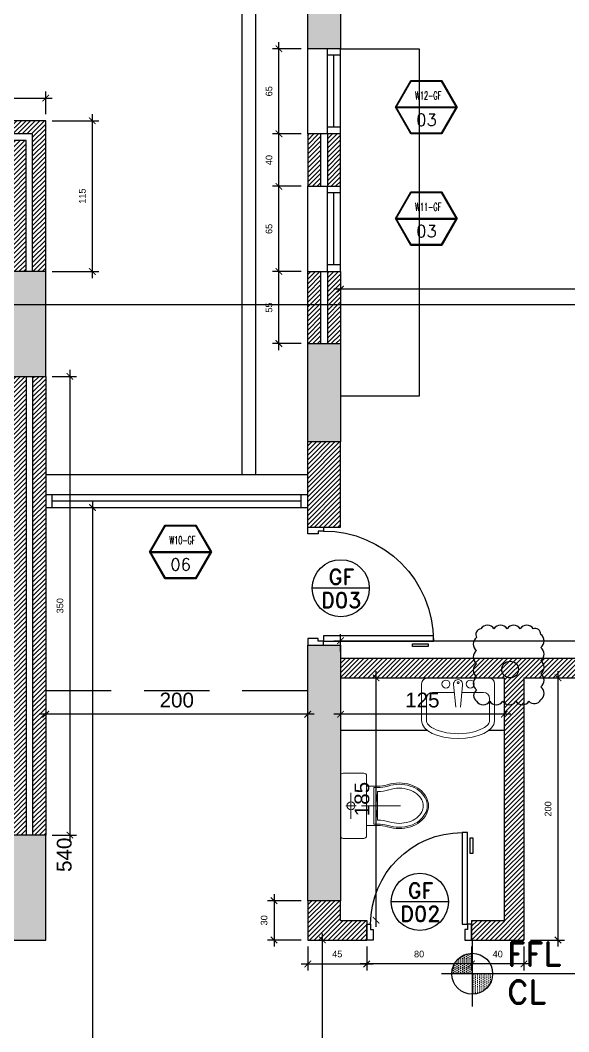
# Model space of a CAD drawing. Header units: centimetres. Extents: x 96271 to 179142, y 9855 to 112216.
# Drawn here: x 139742 to 140161, y 71600 to 72372 of the extents above; entities that cross this region are included whole.
import ezdxf
from ezdxf.enums import TextEntityAlignment as Align

# ---------------------------------------------------------------- set-up
doc = ezdxf.new("R2010")
doc.units = ezdxf.units.CM
doc.header["$LTSCALE"] = 100
doc.header["$MEASUREMENT"] = 0
doc.header["$PDSIZE"] = 0.2
doc.linetypes.add('DASHED', pattern=[0.75, 0.5, -0.25])
doc.layers.get('0').update_dxf_attribs({"linetype": 'CONTINUOUS'})
doc.layers.get('DEFPOINTS').update_dxf_attribs({"linetype": 'CONTINUOUS'})
for name, color, linetype in [('0-door', 7, 'CONTINUOUS'), ('1-door', 7, 'CONTINUOUS'), ('A-Dim', 2, 'CONTINUOUS'), ('A-Dim CMU', 2, 'CONTINUOUS'), ('A-DOOR-ANOT', 111, 'CONTINUOUS'), ('A-Glass-Full', 140, 'CONTINUOUS'), ('A-Otln-Abv', 1, 'DASHED'), ('A-Patt-CMU', 8, 'CONTINUOUS'), ('A-Patt-Strcr', 8, 'CONTINUOUS'), ('A-Rev Cloud', 80, 'CONTINUOUS'), ('A-Sanitary fixt', 143, 'CONTINUOUS'), ('A-Sanitary Fixture', 143, 'CONTINUOUS'), ('A-Wall-Full', 5, 'CONTINUOUS'), ('A-Wall-Prht', 2, 'CONTINUOUS'), ('A-Wall-Strctr', 6, 'CONTINUOUS'), ('A-WINDOW-ANOT', 131, 'CONTINUOUS'), ('HANDLES', 2, 'CONTINUOUS'), ('M-DR-RW', 30, 'CONTINUOUS'), ('plan-elevation level', 7, 'CONTINUOUS')]:
    doc.layers.add(name, color=color, linetype=linetype)
doc.layers.add('A-Sect-Iden', color=191, linetype='CONTINUOUS', lineweight=25)
doc.layers.add('sanitaires', color=150, linetype='CONTINUOUS', lineweight=0)
doc.styles.add('ROMAND', font='romand.shx', dxfattribs={"height": 10})
doc.styles.get("Standard").update_dxf_attribs({"font": 'arial.ttf'})
doc.dimstyles.new('1-50', dxfattribs={"dimtxt": 11.25, "dimasz": 5, "dimexe": 5, "dimexo": 5, "dimgap": 5, "dimtad": 1, "dimdec": 1, "dimrnd": 0.5, "dimzin": 12, "dimdsep": 46, "dimtxsty": 'Standard', "dimblk": 'ARCHTICK', "dimcen": 0.09, "dimdle": 5, "dimadec": 0, "dimazin": 3, "dimtfac": 1, "dimtdec": 1, "dimtix": 1, "dimtofl": 0, "dimtmove": 1, "dimatfit": 3, "dimfxl": 5, "dimtolj": 1, "dimtzin": 0, "dimarcsym": 0})
pattern_1 = [(90, (894916.29, -703049.082), (14.2875, 7.14375), [0, -14.2875])]
pattern_2 = [(225, (149663.1543, 69378.0145), (1.76776695, -1.76776695), [])]

# ---------------------------------------------------------------- blocks, each defined once
blk = doc.blocks.new('Dl70-12')
at = {"color": 1}
for p, q in [((0.3, 8.1), (0.7, 8.1)), ((0.3, 1.1), (0.3, 8.1)), ((0.7, 8.1), (0.7, 1.1)), ((0, -0.1), (0, 1.1)), ((0, 1.1), (0.3, 1.1)), ((0.3, 1.1), (0.3, 0.7)), ((0.7, 1.1), (0.3, 1.1)), ((7.7, 1.1), (7.7, 0.7)), ((8, 1.1), (7.7, 1.1)), ((8, -0.1), (8, 1.1)), ((0.3, 0.7), (0.5, 0.7)), ((0.5, 0.7), (0.5, -0.1)), ((7.5, 0.7), (7.5, -0.1)), ((7.7, 0.7), (7.5, 0.7)), ((0.5, -0.1), (0, -0.1)), ((7.5, -0.1), (8, -0.1))]:
    blk.add_line(p, q, dxfattribs=at)
at = {"color": 7}
blk.add_arc((0.7, 1.1), 7, 0, 90, dxfattribs=at)
at = {"layer": 'HANDLES'}
blk.add_lwpolyline([(0.1, 7.7), (-0.1, 7.7), (-0.1, 6.5), (0.1, 6.5), (0.1, 7.7)], dxfattribs=at)
blk = doc.blocks.new('Dl80-12')
at = {"color": 1}
for p, q in [((0.3, 1.1), (0.3, 9.5)), ((0.3, 9.5), (0.7, 9.5)), ((0.7, 9.5), (0.7, 1.1)), ((0, -0.1), (0, 1.1)), ((0, 1.1), (0.3, 1.1)), ((0.3, 1.1), (0.3, 0.7)), ((0.7, 1.1), (0.3, 1.1)), ((8.7, 1.1), (8.7, 0.7)), ((9, 1.1), (8.7, 1.1)), ((9, -0.1), (9, 1.1)), ((0.3, 0.7), (0.5, 0.7)), ((0.5, 0.7), (0.5, -0.1)), ((8.7, 0.7), (8.5, 0.7)), ((8.5, 0.7), (8.5, -0.1)), ((0.5, -0.1), (0, -0.1)), ((8.5, -0.1), (9, -0.1))]:
    blk.add_line(p, q, dxfattribs=at)
at = {"color": 7}
blk.add_arc((0.3, 1.1), 8.4, 0, 90, dxfattribs=at)
at = {"layer": 'HANDLES'}
blk.add_lwpolyline([(0.1, 9.1), (-0.1, 9.1), (-0.1, 7.9), (0.1, 7.9), (0.1, 9.1)], dxfattribs=at)
blk = doc.blocks.new('_ArchTick')
at = {"color": 0, "linetype": 'ByBlock', "const_width": 0.15}
blk.add_lwpolyline([(-0.5, -0.5), (0.5, 0.5)], dxfattribs=at)
blk = doc.blocks.new('*D143')
at = {"layer": 'A-Dim', "color": 0, "lineweight": -2, "transparency": 16777216}
blk.add_line((140013.7, 71680.33), (140013.7, 71875.33), dxfattribs=at)
at = {"layer": 'DEFPOINTS', "color": 0, "transparency": 16777216}
for p in [(139986.56, 71870.33), (140013.7, 71870.33), (139986.56, 71685.33)]:
    blk.add_point(p, dxfattribs=at)
at = {"layer": 'A-Dim', "color": 0, "lineweight": -2, "transparency": 16777216, "xscale": 5, "yscale": 5, "zscale": 5}
for p, rotation in [((140013.7, 71870.33), 90), ((140013.7, 71685.33), 270)]:
    blk.add_blockref('_ArchTick', p, dxfattribs=dict(at, rotation=rotation))
at = {"layer": 'A-Dim', "color": 0, "transparency": 16777216, "insert": (140002.95, 71777.83), "char_height": 11.25, "attachment_point": 5, "rotation": 90}
blk.add_mtext('\\A1;185', dxfattribs=at)
blk = doc.blocks.new('*D144')
at = {"layer": 'A-Dim', "color": 0, "lineweight": -2, "transparency": 16777216}
blk.add_line((140116.56, 71842.58), (139981.56, 71842.58), dxfattribs=at)
at = {"layer": 'DEFPOINTS', "color": 0, "transparency": 16777216}
for p in [(139986.56, 71870.33), (140111.56, 71870.33), (139986.56, 71842.58)]:
    blk.add_point(p, dxfattribs=at)
at = {"layer": 'A-Dim', "color": 0, "lineweight": -2, "transparency": 16777216, "xscale": 5, "yscale": 5, "zscale": 5, "rotation": 180}
blk.add_blockref('_ArchTick', (139986.56, 71842.58), dxfattribs=at)
at = {"layer": 'A-Dim', "color": 0, "lineweight": -2, "transparency": 16777216, "xscale": 5, "yscale": 5, "zscale": 5}
blk.add_blockref('_ArchTick', (140111.56, 71842.58), dxfattribs=at)
at = {"layer": 'A-Dim', "color": 0, "transparency": 16777216, "insert": (140049.06, 71853.33), "char_height": 11.25, "attachment_point": 5}
blk.add_mtext('\\A1;125', dxfattribs=at)
blk = doc.blocks.new('*D145')
at = {"layer": 'A-Dim', "color": 0, "lineweight": -2, "transparency": 16777216}
blk.add_line((139966.56, 71842.58), (139756.56, 71842.58), dxfattribs=at)
at = {"layer": 'DEFPOINTS', "color": 0, "transparency": 16777216}
for p in [(139761.56, 71842.58), (139761.56, 71842.58), (139961.56, 71842.58)]:
    blk.add_point(p, dxfattribs=at)
at = {"layer": 'A-Dim', "color": 0, "lineweight": -2, "transparency": 16777216, "xscale": 5, "yscale": 5, "zscale": 5, "rotation": 180}
blk.add_blockref('_ArchTick', (139761.56, 71842.58), dxfattribs=at)
at = {"layer": 'A-Dim', "color": 0, "lineweight": -2, "transparency": 16777216, "xscale": 5, "yscale": 5, "zscale": 5}
blk.add_blockref('_ArchTick', (139961.56, 71842.58), dxfattribs=at)
at = {"layer": 'A-Dim', "color": 0, "transparency": 16777216, "insert": (139861.56, 71853.33), "char_height": 11.25, "attachment_point": 5}
blk.add_mtext('\\A1;200', dxfattribs=at)
blk = doc.blocks.new('*D146')
at = {"layer": 'A-Dim', "color": 0, "lineweight": -2, "transparency": 16777216}
blk.add_line((139797.2, 72005.33), (139797.2, 71455.33), dxfattribs=at)
at = {"layer": 'DEFPOINTS', "color": 0, "transparency": 16777216}
for p in [(139761.56, 72000.33), (139761.56, 71460.33), (139797.2, 71460.33)]:
    blk.add_point(p, dxfattribs=at)
at = {"layer": 'A-Dim', "color": 0, "lineweight": -2, "transparency": 16777216, "xscale": 5, "yscale": 5, "zscale": 5}
for p, rotation in [((139797.2, 72000.33), 90), ((139797.2, 71460.33), 270)]:
    blk.add_blockref('_ArchTick', p, dxfattribs=dict(at, rotation=rotation))
at = {"layer": 'A-Dim', "color": 0, "transparency": 16777216, "insert": (139775.71, 71735.33), "char_height": 11.25, "attachment_point": 5, "rotation": 90}
blk.add_mtext('\\A1;540', dxfattribs=at)
blk = doc.blocks.new('*D147')
at = {"layer": 'A-Dim', "color": 0, "lineweight": -2, "transparency": 16777216}
blk.add_line((139972.73, 71455.33), (139972.73, 71675.33), dxfattribs=at)
at = {"layer": 'DEFPOINTS', "color": 0, "transparency": 16777216}
for p in [(139972.73, 71670.33), (139972.73, 71670.33), (139972.73, 71460.33)]:
    blk.add_point(p, dxfattribs=at)
at = {"layer": 'A-Dim', "color": 0, "lineweight": -2, "transparency": 16777216, "xscale": 5, "yscale": 5, "zscale": 5}
for p, rotation in [((139972.73, 71670.33), 90), ((139972.73, 71460.33), 270)]:
    blk.add_blockref('_ArchTick', p, dxfattribs=dict(at, rotation=rotation))
at = {"layer": 'A-Dim', "color": 0, "transparency": 16777216, "insert": (139961.99, 71565.33), "char_height": 11.25, "attachment_point": 5, "rotation": 90}
blk.add_mtext('\\A1;210', dxfattribs=at)
blk = doc.blocks.new('SIEGE')
at = {"layer": 'sanitaires'}
for p, q in [((0.08, -0.1), (0.08, 0.1)), ((0.04, 0), (0.12, 0)), ((0.16, 0), (0.46, 0))]:
    blk.add_line(p, q, dxfattribs=at)
for points in [[(0, -0.23), (0, 0.23, -0.414214), (0.02, 0.25), (0.18, 0.25, -0.414214), (0.2, 0.23), (0.2, -0.23, -0.414214), (0.18, -0.25), (0.02, -0.25, -0.414214)], [(0.255, 0.14), (0.2858, 0.14, 0.070503), (0.3623, 0.1508, -0.002744), (0.3646, 0.1516, -0.078075), (0.45, 0.165, -0.078075), (0.5354, 0.1516, -0.087567), (0.603, 0.1159, -0.105488), (0.65, 0.0599, -0.122953), (0.665, 0, -0.122953), (0.65, -0.0599, -0.105488), (0.603, -0.1159, -0.087567), (0.5354, -0.1516, -0.078075), (0.45, -0.165, -0.078075), (0.3646, -0.1516, -0.002744), (0.3623, -0.1508, 0.070503), (0.2858, -0.14), (0.255, -0.14)], [(0.285, 0.11), (0.2858, 0.11, 0.071649), (0.3719, 0.1224, -0.002744), (0.3738, 0.123, -0.078075), (0.45, 0.135, -0.078075), (0.5262, 0.123, -0.087567), (0.5845, 0.0922, -0.105488), (0.6236, 0.0458, -0.122953), (0.635, 0, -0.122953), (0.6236, -0.0458, -0.105488), (0.5845, -0.0922, -0.087567), (0.5262, -0.123, -0.078075), (0.45, -0.135, -0.078075), (0.3738, -0.123, -0.002744), (0.3719, -0.1224, 0.071649), (0.2858, -0.11), (0.285, -0.11)]]:
    blk.add_lwpolyline(points, format="xyb", close=True, dxfattribs=at)
blk.add_lwpolyline([(0.2, 0.15), (0.2858, 0.15, 0.070055), (0.3592, 0.1603, -0.002744), (0.3616, 0.1611, -0.078075), (0.45, 0.175, -0.078075), (0.5384, 0.1611, -0.087567), (0.6091, 0.1237, -0.105488), (0.6589, 0.0646, -0.122953), (0.675, 0, -0.122953), (0.6589, -0.0646, -0.105488), (0.6091, -0.1237, -0.087567), (0.5384, -0.1611, -0.078075), (0.45, -0.175, -0.078075), (0.3616, -0.1611, -0.002744), (0.3592, -0.1603, 0.070055), (0.2858, -0.15), (0.2, -0.15)], format="xyb", dxfattribs=at)
for points in [[(0.285, 0.085), (0.275, 0.085), (0.275, 0.035), (0.285, 0.035)], [(0.285, -0.085), (0.275, -0.085), (0.275, -0.035), (0.285, -0.035)]]:
    blk.add_lwpolyline(points, dxfattribs=at)
blk.add_circle((0.08, 0), 0.03, dxfattribs=at)
blk = doc.blocks.new('A$C16793335')
at = {"layer": 'sanitaires'}
for p, q in [((-22.93, 1.35), (23.44, 1.35)), ((-27.57, -3.29), (-27.57, -31.39)), ((-1.48, -20.99), (-3.07, -4.27)), ((1.98, -20.99), (3.67, -3.74)), ((28.07, -3.29), (28.07, -31.39)), ((-23.86, -14.41), (-23.86, -31.39)), ((-2.55, -9.78), (-19.22, -9.78)), ((19.73, -9.78), (3.08, -9.78)), ((24.36, -14.41), (24.36, -31.39))]:
    blk.add_line(p, q, dxfattribs=at)
for centre, radius in [((-9.02, -3.42), 3.02), ((0.25, -2.33), 0.741), ((9.53, -3.42), 3.02)]:
    blk.add_circle(centre, radius, dxfattribs=at)
for centre, radius, start, end in [((-22.93, -3.29), 4.64, 90, 180), ((0.25, -3.42), 3.43, 354.03503, 194.36306), ((23.44, -3.29), 4.64, 0, 90), ((-19.22, -14.41), 4.64, 90, 180), ((19.73, -14.41), 4.64, 0, 90)]:
    blk.add_arc(centre, radius, start, end, dxfattribs=at)
at = {"layer": 'sanitaires', "extrusion": (0, 0, -1)}
blk.add_ellipse((0.25, -31.39), major_axis=(-27.82, 0), ratio=0.489262, start_param=3.141593, end_param=6.283185, dxfattribs=at)
at = {"layer": 'sanitaires'}
blk.add_open_spline([(24.36, -31.39), (24.36, -32.25), (24.02, -33.26), (21.65, -35.79), (19.64, -37.16), (11.04, -40.78), (1.94, -41.89), (-12.47, -40.12), (-18.08, -38.01), (-23.21, -34), (-23.86, -32.51), (-23.86, -31.39)], degree=3, knots=[0, 0, 0, 0, 0.429762, 0.429762, 0.859523, 0.859523, 1.816754, 1.816754, 2.581686, 2.581686, 3.141593, 3.141593, 3.141593, 3.141593], dxfattribs=at)
blk = doc.blocks.new('CL-FFL-PLAN')
at = {"layer": 'plan-elevation level'}
h = blk.add_hatch(dxfattribs=at)
h.set_pattern_fill('DOTS', color=232, scale=9, angle=90, style=0)
h.set_pattern_definition(pattern_1)
h.paths.add_polyline_path([(-1228.6, 206.6), (-1228.6, 50.3), (-1384.9, 50.3, -0.414214)])
h = blk.add_hatch(dxfattribs=at)
h.set_pattern_fill('DOTS', color=232, scale=9, angle=90, style=0)
h.set_pattern_definition(pattern_1)
h.paths.add_polyline_path([(-1228.6, 50.3), (-1072.2, 50.3, -0.414214), (-1228.6, -106.1)])
at = {"layer": 'plan-elevation level', "color": 7, "ltscale": 111}
for p, q in [((-1228.6, 301), (-1228.6, -200.5)), ((336.9, 50.3), (-1462.7, 50.3))]:
    blk.add_line(p, q, dxfattribs=at)
blk.add_circle((-1228.6, 50.3), 156.3, dxfattribs=at)
at = {"layer": 'plan-elevation level', "color": 111, "ltscale": 111, "style": 'ROMAND'}
for s, p in [('FFL', (-960.4, 110.5)), ('CL', (-960.4, -179.7))]:
    blk.add_text(s, height=180, dxfattribs=at).set_placement(p)
for tag, p in [('FFL', (-424, 112.5)), ('CL', (-417.5, -180.3))]:
    blk.add_attdef(tag, p, '', height=180, dxfattribs=at)
blk = doc.blocks.new('*D157')
at = {"layer": 'A-Dim', "color": 0, "lineweight": -2, "transparency": 16777216}
blk.add_line((140466.56, 72166.86), (139981.56, 72166.86), dxfattribs=at)
at = {"layer": 'DEFPOINTS', "color": 0, "transparency": 16777216}
for p in [(139986.56, 72166.86), (139986.56, 72155.47), (140461.56, 72155.47)]:
    blk.add_point(p, dxfattribs=at)
at = {"layer": 'A-Dim', "color": 0, "lineweight": -2, "transparency": 16777216, "xscale": 5, "yscale": 5, "zscale": 5, "rotation": 180}
blk.add_blockref('_ArchTick', (139986.56, 72166.86), dxfattribs=at)
at = {"layer": 'A-Dim', "color": 0, "lineweight": -2, "transparency": 16777216, "xscale": 5, "yscale": 5, "zscale": 5}
blk.add_blockref('_ArchTick', (140461.56, 72166.86), dxfattribs=at)
at = {"layer": 'A-Dim', "color": 0, "transparency": 16777216, "insert": (140224.06, 72177.58), "char_height": 11.25, "attachment_point": 5}
blk.add_mtext('\\A1;475', dxfattribs=at)
blk = doc.blocks.new('*D670')
at = {"layer": 'A-Dim CMU', "color": 0, "lineweight": -2, "transparency": 16777216}
for p, q in [((139681.56, 72300.33), (139681.56, 72317.59)), ((139761.56, 72300.33), (139761.56, 72317.59)), ((139676.56, 72312.59), (139766.56, 72312.59))]:
    blk.add_line(p, q, dxfattribs=at)
at = {"layer": 'DEFPOINTS', "color": 0, "transparency": 16777216}
for p in [(139761.56, 72312.59), (139681.56, 72295.33), (139761.56, 72295.33)]:
    blk.add_point(p, dxfattribs=at)
at = {"layer": 'A-Dim CMU', "color": 0, "lineweight": -2, "transparency": 16777216, "xscale": 5, "yscale": 5, "zscale": 5, "rotation": 180}
blk.add_blockref('_ArchTick', (139681.56, 72312.59), dxfattribs=at)
at = {"layer": 'A-Dim CMU', "color": 0, "lineweight": -2, "transparency": 16777216, "xscale": 5, "yscale": 5, "zscale": 5}
blk.add_blockref('_ArchTick', (139761.56, 72312.59), dxfattribs=at)
at = {"layer": 'A-Dim CMU', "color": 0, "transparency": 16777216, "insert": (139721.56, 72320.15), "char_height": 5, "attachment_point": 5}
blk.add_mtext('\\A1;80', dxfattribs=at)
blk = doc.blocks.new('*D671')
at = {"layer": 'A-Dim CMU', "color": 0, "lineweight": -2, "transparency": 16777216}
for p, q in [((139766.56, 72295.33), (139802.09, 72295.33)), ((139797.09, 72300.33), (139797.09, 72175.33)), ((139766.56, 72180.33), (139802.09, 72180.33))]:
    blk.add_line(p, q, dxfattribs=at)
at = {"layer": 'DEFPOINTS', "color": 0, "transparency": 16777216}
for p in [(139761.56, 72295.33), (139761.56, 72180.33), (139797.09, 72180.33)]:
    blk.add_point(p, dxfattribs=at)
at = {"layer": 'A-Dim CMU', "color": 0, "lineweight": -2, "transparency": 16777216, "xscale": 5, "yscale": 5, "zscale": 5}
for p, rotation in [((139797.09, 72295.33), 90), ((139797.09, 72180.33), 270)]:
    blk.add_blockref('_ArchTick', p, dxfattribs=dict(at, rotation=rotation))
at = {"layer": 'A-Dim CMU', "color": 0, "transparency": 16777216, "insert": (139789.53, 72237.83), "char_height": 5, "attachment_point": 5, "rotation": 90}
blk.add_mtext('\\A1;115', dxfattribs=at)
blk = doc.blocks.new('*D679')
at = {"layer": 'A-Dim CMU', "color": 0, "lineweight": -2, "transparency": 16777216}
for p, q in [((139766.56, 72100.33), (139785, 72100.33)), ((139780, 72105.33), (139780, 71745.33)), ((139766.56, 71750.33), (139785, 71750.33))]:
    blk.add_line(p, q, dxfattribs=at)
at = {"layer": 'DEFPOINTS', "color": 0, "transparency": 16777216}
for p in [(139761.56, 72100.33), (139761.56, 71750.33), (139780, 71750.33)]:
    blk.add_point(p, dxfattribs=at)
at = {"layer": 'A-Dim CMU', "color": 0, "lineweight": -2, "transparency": 16777216, "xscale": 5, "yscale": 5, "zscale": 5}
for p, rotation in [((139780, 72100.33), 90), ((139780, 71750.33), 270)]:
    blk.add_blockref('_ArchTick', p, dxfattribs=dict(at, rotation=rotation))
at = {"layer": 'A-Dim CMU', "color": 0, "transparency": 16777216, "insert": (139772.45, 71925.33), "char_height": 5, "attachment_point": 5, "rotation": 90}
blk.add_mtext('\\A1;350', dxfattribs=at)
blk = doc.blocks.new('*D680')
at = {"layer": 'A-Dim CMU', "color": 0, "lineweight": -2, "transparency": 16777216}
for p, q in [((139939.54, 72120.33), (139939.54, 72185.33)), ((139956.56, 72180.33), (139934.54, 72180.33)), ((139956.56, 72125.33), (139934.54, 72125.33))]:
    blk.add_line(p, q, dxfattribs=at)
at = {"layer": 'DEFPOINTS', "color": 0, "transparency": 16777216}
for p in [(139939.54, 72180.33), (139961.56, 72180.33), (139961.56, 72125.33)]:
    blk.add_point(p, dxfattribs=at)
at = {"layer": 'A-Dim CMU', "color": 0, "lineweight": -2, "transparency": 16777216, "xscale": 5, "yscale": 5, "zscale": 5}
for p, rotation in [((139939.54, 72180.33), 90), ((139939.54, 72125.33), 270)]:
    blk.add_blockref('_ArchTick', p, dxfattribs=dict(at, rotation=rotation))
at = {"layer": 'A-Dim CMU', "color": 0, "transparency": 16777216, "insert": (139932, 72152.83), "char_height": 5, "attachment_point": 5, "rotation": 90}
blk.add_mtext('\\A1;55', dxfattribs=at)
blk = doc.blocks.new('*D681')
at = {"layer": 'A-Dim CMU', "color": 0, "lineweight": -2, "transparency": 16777216}
for p, q in [((139939.54, 72175.33), (139939.54, 72250.33)), ((139956.56, 72245.33), (139934.54, 72245.33)), ((139956.56, 72180.33), (139934.54, 72180.33))]:
    blk.add_line(p, q, dxfattribs=at)
at = {"layer": 'DEFPOINTS', "color": 0, "transparency": 16777216}
for p in [(139939.54, 72245.33), (139961.56, 72245.33), (139961.56, 72180.33)]:
    blk.add_point(p, dxfattribs=at)
at = {"layer": 'A-Dim CMU', "color": 0, "lineweight": -2, "transparency": 16777216, "xscale": 5, "yscale": 5, "zscale": 5}
for p, rotation in [((139939.54, 72245.33), 90), ((139939.54, 72180.33), 270)]:
    blk.add_blockref('_ArchTick', p, dxfattribs=dict(at, rotation=rotation))
at = {"layer": 'A-Dim CMU', "color": 0, "transparency": 16777216, "insert": (139931.99, 72212.83), "char_height": 5, "attachment_point": 5, "rotation": 90}
blk.add_mtext('\\A1;65', dxfattribs=at)
blk = doc.blocks.new('*D682')
at = {"layer": 'A-Dim CMU', "color": 0, "lineweight": -2, "transparency": 16777216}
for p, q in [((139939.54, 72240.33), (139939.54, 72290.33)), ((139956.56, 72285.33), (139934.54, 72285.33)), ((139956.56, 72245.33), (139934.54, 72245.33))]:
    blk.add_line(p, q, dxfattribs=at)
at = {"layer": 'DEFPOINTS', "color": 0, "transparency": 16777216}
for p in [(139939.54, 72285.33), (139961.56, 72285.33), (139961.56, 72245.33)]:
    blk.add_point(p, dxfattribs=at)
at = {"layer": 'A-Dim CMU', "color": 0, "lineweight": -2, "transparency": 16777216, "xscale": 5, "yscale": 5, "zscale": 5}
for p, rotation in [((139939.54, 72285.33), 90), ((139939.54, 72245.33), 270)]:
    blk.add_blockref('_ArchTick', p, dxfattribs=dict(at, rotation=rotation))
at = {"layer": 'A-Dim CMU', "color": 0, "transparency": 16777216, "insert": (139931.99, 72265.33), "char_height": 5, "attachment_point": 5, "rotation": 90}
blk.add_mtext('\\A1;40', dxfattribs=at)
blk = doc.blocks.new('*D683')
at = {"layer": 'A-Dim CMU', "color": 0, "lineweight": -2, "transparency": 16777216}
for p, q in [((139939.54, 72280.33), (139939.54, 72355.33)), ((139956.56, 72350.33), (139934.54, 72350.33)), ((139956.56, 72285.33), (139934.54, 72285.33))]:
    blk.add_line(p, q, dxfattribs=at)
at = {"layer": 'DEFPOINTS', "color": 0, "transparency": 16777216}
for p in [(139939.54, 72350.33), (139961.56, 72350.33), (139961.56, 72285.33)]:
    blk.add_point(p, dxfattribs=at)
at = {"layer": 'A-Dim CMU', "color": 0, "lineweight": -2, "transparency": 16777216, "xscale": 5, "yscale": 5, "zscale": 5}
for p, rotation in [((139939.54, 72350.33), 90), ((139939.54, 72285.33), 270)]:
    blk.add_blockref('_ArchTick', p, dxfattribs=dict(at, rotation=rotation))
at = {"layer": 'A-Dim CMU', "color": 0, "transparency": 16777216, "insert": (139931.99, 72317.83), "char_height": 5, "attachment_point": 5, "rotation": 90}
blk.add_mtext('\\A1;65', dxfattribs=at)
blk = doc.blocks.new('*D694')
at = {"layer": 'A-Dim CMU', "color": 0, "lineweight": -2, "transparency": 16777216}
for p, q in [((139986.56, 71890.33), (139986.56, 71903.69)), ((140381.56, 71890.33), (140381.56, 71903.69)), ((139981.56, 71898.69), (140386.56, 71898.69))]:
    blk.add_line(p, q, dxfattribs=at)
at = {"layer": 'DEFPOINTS', "color": 0, "transparency": 16777216}
for p in [(140381.56, 71898.69), (139986.56, 71885.33), (140381.56, 71885.33)]:
    blk.add_point(p, dxfattribs=at)
at = {"layer": 'A-Dim CMU', "color": 0, "lineweight": -2, "transparency": 16777216, "xscale": 5, "yscale": 5, "zscale": 5, "rotation": 180}
blk.add_blockref('_ArchTick', (139986.56, 71898.69), dxfattribs=at)
at = {"layer": 'A-Dim CMU', "color": 0, "lineweight": -2, "transparency": 16777216, "xscale": 5, "yscale": 5, "zscale": 5}
blk.add_blockref('_ArchTick', (140381.56, 71898.69), dxfattribs=at)
at = {"layer": 'A-Dim CMU', "color": 0, "transparency": 16777216, "insert": (140184.06, 71906.24), "char_height": 5, "attachment_point": 5}
blk.add_mtext('\\A1;395', dxfattribs=at)
blk = doc.blocks.new('*D695')
at = {"layer": 'A-Dim CMU', "color": 0, "lineweight": -2, "transparency": 16777216}
for p, q in [((140131.56, 71870.33), (140157.58, 71870.33)), ((140152.58, 71875.33), (140152.58, 71665.33)), ((140131.56, 71670.33), (140157.58, 71670.33))]:
    blk.add_line(p, q, dxfattribs=at)
at = {"layer": 'DEFPOINTS', "color": 0, "transparency": 16777216}
for p in [(140126.56, 71870.33), (140126.56, 71670.33), (140152.58, 71670.33)]:
    blk.add_point(p, dxfattribs=at)
at = {"layer": 'A-Dim CMU', "color": 0, "lineweight": -2, "transparency": 16777216, "xscale": 5, "yscale": 5, "zscale": 5}
for p, rotation in [((140152.58, 71870.33), 90), ((140152.58, 71670.33), 270)]:
    blk.add_blockref('_ArchTick', p, dxfattribs=dict(at, rotation=rotation))
at = {"layer": 'A-Dim CMU', "color": 0, "transparency": 16777216, "insert": (140145.03, 71770.33), "char_height": 5, "attachment_point": 5, "rotation": 90}
blk.add_mtext('\\A1;200', dxfattribs=at)
blk = doc.blocks.new('*D696')
at = {"layer": 'A-Dim CMU', "color": 0, "lineweight": -2, "transparency": 16777216}
for p, q in [((140086.56, 71665.33), (140086.56, 71647.06)), ((140126.56, 71665.33), (140126.56, 71647.06)), ((140131.56, 71652.06), (140081.56, 71652.06))]:
    blk.add_line(p, q, dxfattribs=at)
at = {"layer": 'DEFPOINTS', "color": 0, "transparency": 16777216}
for p in [(140086.56, 71670.33), (140126.56, 71670.33), (140086.56, 71652.06)]:
    blk.add_point(p, dxfattribs=at)
at = {"layer": 'A-Dim CMU', "color": 0, "lineweight": -2, "transparency": 16777216, "xscale": 5, "yscale": 5, "zscale": 5, "rotation": 180}
blk.add_blockref('_ArchTick', (140086.56, 71652.06), dxfattribs=at)
at = {"layer": 'A-Dim CMU', "color": 0, "lineweight": -2, "transparency": 16777216, "xscale": 5, "yscale": 5, "zscale": 5}
blk.add_blockref('_ArchTick', (140126.56, 71652.06), dxfattribs=at)
at = {"layer": 'A-Dim CMU', "color": 0, "transparency": 16777216, "insert": (140106.56, 71659.61), "char_height": 5, "attachment_point": 5}
blk.add_mtext('\\A1;40', dxfattribs=at)
blk = doc.blocks.new('*D697')
at = {"layer": 'A-Dim CMU', "color": 0, "lineweight": -2, "transparency": 16777216}
for p, q in [((140006.56, 71665.33), (140006.56, 71647.06)), ((140086.56, 71665.33), (140086.56, 71647.06)), ((140091.56, 71652.06), (140001.56, 71652.06))]:
    blk.add_line(p, q, dxfattribs=at)
at = {"layer": 'DEFPOINTS', "color": 0, "transparency": 16777216}
for p in [(140006.56, 71670.33), (140086.56, 71670.33), (140006.56, 71652.06)]:
    blk.add_point(p, dxfattribs=at)
at = {"layer": 'A-Dim CMU', "color": 0, "lineweight": -2, "transparency": 16777216, "xscale": 5, "yscale": 5, "zscale": 5, "rotation": 180}
blk.add_blockref('_ArchTick', (140006.56, 71652.06), dxfattribs=at)
at = {"layer": 'A-Dim CMU', "color": 0, "lineweight": -2, "transparency": 16777216, "xscale": 5, "yscale": 5, "zscale": 5}
blk.add_blockref('_ArchTick', (140086.56, 71652.06), dxfattribs=at)
at = {"layer": 'A-Dim CMU', "color": 0, "transparency": 16777216, "insert": (140046.56, 71659.61), "char_height": 5, "attachment_point": 5}
blk.add_mtext('\\A1;80', dxfattribs=at)
blk = doc.blocks.new('*D698')
at = {"layer": 'A-Dim CMU', "color": 0, "lineweight": -2, "transparency": 16777216}
for p, q in [((139961.56, 71665.33), (139961.56, 71647.06)), ((140006.56, 71665.33), (140006.56, 71647.06)), ((139956.56, 71652.06), (140011.56, 71652.06))]:
    blk.add_line(p, q, dxfattribs=at)
at = {"layer": 'DEFPOINTS', "color": 0, "transparency": 16777216}
for p in [(139961.56, 71670.33), (140006.56, 71670.33), (140006.56, 71652.06)]:
    blk.add_point(p, dxfattribs=at)
at = {"layer": 'A-Dim CMU', "color": 0, "lineweight": -2, "transparency": 16777216, "xscale": 5, "yscale": 5, "zscale": 5, "rotation": 180}
blk.add_blockref('_ArchTick', (139961.56, 71652.06), dxfattribs=at)
at = {"layer": 'A-Dim CMU', "color": 0, "lineweight": -2, "transparency": 16777216, "xscale": 5, "yscale": 5, "zscale": 5}
blk.add_blockref('_ArchTick', (140006.56, 71652.06), dxfattribs=at)
at = {"layer": 'A-Dim CMU', "color": 0, "transparency": 16777216, "insert": (139984.06, 71659.6), "char_height": 5, "attachment_point": 5}
blk.add_mtext('\\A1;45', dxfattribs=at)
blk = doc.blocks.new('*D699')
at = {"layer": 'A-Dim CMU', "color": 0, "lineweight": -2, "transparency": 16777216}
for p, q in [((139956.56, 71700.33), (139930.82, 71700.33)), ((139935.82, 71705.33), (139935.82, 71665.33)), ((139956.56, 71670.33), (139930.82, 71670.33))]:
    blk.add_line(p, q, dxfattribs=at)
at = {"layer": 'DEFPOINTS', "color": 0, "transparency": 16777216}
for p in [(139961.56, 71700.33), (139935.82, 71670.33), (139961.56, 71670.33)]:
    blk.add_point(p, dxfattribs=at)
at = {"layer": 'A-Dim CMU', "color": 0, "lineweight": -2, "transparency": 16777216, "xscale": 5, "yscale": 5, "zscale": 5}
for p, rotation in [((139935.82, 71700.33), 90), ((139935.82, 71670.33), 270)]:
    blk.add_blockref('_ArchTick', p, dxfattribs=dict(at, rotation=rotation))
at = {"layer": 'A-Dim CMU', "color": 0, "transparency": 16777216, "insert": (139928.27, 71685.33), "char_height": 5, "attachment_point": 5, "rotation": 90}
blk.add_mtext('\\A1;30', dxfattribs=at)
blk = doc.blocks.new('DOOR NO')
blk.add_line((1261, 534), (661, 534))
blk.add_circle((961, 534), 300)
at = {"style": 'ROMAND'}
for tag, p in [('LEVEL', (969, 572)), ('DOOR', (966, 327))]:
    blk.add_attdef(tag, text='', height=162, dxfattribs=at).set_placement(p, align=Align.CENTER)
blk = doc.blocks.new('WINDOW-TAGS')
at = {"color": 4}
for p, q in [((231, 535), (1283, 535)), ((231, 528), (1283, 528)), ((231, 521), (1283, 521))]:
    blk.add_line(p, q, dxfattribs=at)
for points in [[(1299, 528), (1028, 997), (486, 997), (215, 528), (486, 58), (1028, 58)], [(1291, 528), (1024, 990), (490, 990), (223, 528), (490, 65), (1024, 65)], [(1283, 528), (1020, 983), (494, 983), (231, 528), (494, 72), (1020, 72)]]:
    blk.add_lwpolyline(points, close=True, dxfattribs=at)
at = {"color": 4, "style": 'ROMAND'}
for tag, p in [('LEVEL', (761, 644)), ('WINDOW-NO', (871, 199))]:
    blk.add_attdef(tag, text='', height=210, dxfattribs=at).set_placement(p, align=Align.CENTER)

msp = doc.modelspace()

# ---------------------------------------------------------------- hatches: boundary and pattern name
h = msp.add_hatch()
h.set_pattern_fill('ANSI31', color=256)
h.set_pattern_definition([(45, (149598.39317, 77124.04687), (-0.0883883476, 0.0883883476), [])])
h.paths.add_polyline_path([(139174.246, 72392.249), (139246.91, 72392.249), (139246.91, 72413.114), (139174.246, 72413.114)], flags=9)
h.paths.add_polyline_path([(140226.946, 72673.036), (140299.61, 72673.036), (140299.61, 72693.901), (140226.946, 72693.901)], flags=9)
h.paths.add_polyline_path([(139478.291, 71335.86), (139572.945, 71335.86), (139572.945, 71356.724), (139478.291, 71356.724)], flags=9)
h.paths.add_polyline_path([(139473.892, 72046.153), (139573.263, 72046.153), (139573.263, 72067.017), (139473.892, 72067.017)], flags=9)
h.paths.add_polyline_path([(139147.928, 72046.153), (139247.3, 72046.153), (139247.3, 72067.017), (139147.928, 72067.017)], flags=9)
h.paths.add_polyline_path([(139470.763, 71539.923), (139573.263, 71539.923), (139573.263, 71560.788), (139470.763, 71560.788)], flags=9)
h.paths.add_polyline_path([(139147.928, 71540.705), (139247.3, 71540.705), (139247.3, 71561.57), (139147.928, 71561.57)], flags=9)
h.paths.add_polyline_path([(140021.505, 72000.212), (140102.789, 72000.212), (140102.789, 72021.077), (140021.505, 72021.077)], flags=9)
h.paths.add_polyline_path([(140194.744, 72385.712), (140261.889, 72385.712), (140261.889, 72406.577), (140194.744, 72406.577)], flags=9)
h.paths.add_polyline_path([(139833.124, 71806.712), (139915.989, 71806.712), (139915.989, 71827.577), (139833.124, 71827.577)], flags=9)
at = {"layer": 'A-Patt-CMU'}
h = msp.add_hatch(dxfattribs=at)
h.set_pattern_fill('ANSI31', color=256, scale=20, angle=180)
h.set_pattern_definition(pattern_2)
h.paths.add_polyline_path([(140126.559, 71870.329), (140381.559, 71870.329), (140381.559, 71885.329), (139986.559, 71885.329), (139986.559, 71870.329), (140111.559, 71870.329), (140111.559, 71685.329), (140086.559, 71685.329), (140086.559, 71670.329), (140126.559, 71670.329)])
h.paths.add_polyline_path([(139986.559, 71700.329), (139961.559, 71700.329), (139961.559, 71670.329), (140006.559, 71670.329), (140006.559, 71685.329), (139986.559, 71685.329)])
h.paths.add_polyline_path([(139986.559, 72050.329), (139961.559, 72050.329), (139961.559, 71985.329), (139986.559, 71985.329)])
h.paths.add_polyline_path([(140391.559, 72030.329), (140401.559, 72030.329), (140401.559, 72050.329), (140461.559, 72050.329), (140461.559, 72060.329), (140391.559, 72060.329)])
h.paths.add_polyline_path([(140221.559, 71450.329), (140221.559, 71285.329), (140161.559, 71285.329), (140161.559, 71275.329), (140231.559, 71275.329), (140231.559, 71450.329)])
h.paths.add_polyline_path([(139476.559, 71185.329), (139356.559, 71185.329), (139356.559, 71175.329), (139476.559, 71175.329)])
h.paths.add_polyline_path([(139356.559, 71190.329), (139476.559, 71190.329), (139476.559, 71200.329), (139356.559, 71200.329)])
h.paths.add_polyline_path([(138976.559, 71185.329), (138936.559, 71185.329), (138936.559, 71175.329), (138976.559, 71175.329)])
h.paths.add_polyline_path([(138936.559, 71190.329), (138976.559, 71190.329), (138976.559, 71200.329), (138936.559, 71200.329)])
h.paths.add_polyline_path([(139736.559, 71185.329), (139681.559, 71185.329), (139681.559, 71175.329), (139736.559, 71175.329)])
h.paths.add_polyline_path([(139681.559, 71190.329), (139736.559, 71190.329), (139736.559, 71200.329), (139681.559, 71200.329)])
h.paths.add_polyline_path([(139746.559, 71750.329), (139746.559, 72100.329), (139736.559, 72100.329), (139736.559, 71750.329)])
h.paths.add_polyline_path([(139751.559, 72100.329), (139751.559, 71750.329), (139761.559, 71750.329), (139761.559, 72100.329)])
h.paths.add_polyline_path([(139751.559, 71445.329), (139751.559, 71315.329), (139761.559, 71315.329), (139761.559, 71435.329), (139791.559, 71435.329), (139791.559, 71445.329)], flags=17)
h.paths.add_polyline_path([(139746.559, 71315.329), (139746.559, 71450.329), (139791.559, 71450.329), (139791.559, 71460.329), (139736.559, 71460.329), (139736.559, 71315.329)])
h.paths.add_polyline_path([(139961.559, 71445.329), (139921.559, 71445.329), (139921.559, 71435.329), (139961.559, 71435.329)])
h.paths.add_polyline_path([(139921.559, 71450.329), (139961.559, 71450.329), (139961.559, 71460.329), (139921.559, 71460.329)])
h.paths.add_polyline_path([(140471.559, 72125.329), (140471.559, 72180.329), (140461.559, 72180.329), (140461.559, 72125.329)])
h.paths.add_polyline_path([(140476.559, 72180.329), (140476.559, 72125.329), (140486.559, 72125.329), (140486.559, 72180.329)])
h.paths.add_polyline_path([(140476.559, 72520.329), (140476.559, 72390.329), (140486.559, 72390.329), (140486.559, 72530.329), (140461.559, 72530.329), (140461.559, 72520.329)])
h.paths.add_polyline_path([(140471.559, 72390.329), (140471.559, 72515.329), (140461.559, 72515.329), (140461.559, 72390.329)], flags=17)
h.paths.add_polyline_path([(139971.559, 72520.329), (139986.559, 72520.329), (139986.559, 72530.329), (139961.559, 72530.329), (139961.559, 72390.329), (139971.559, 72390.329)])
h.paths.add_polyline_path([(139986.559, 72515.329), (139976.559, 72515.329), (139976.559, 72390.329), (139986.559, 72390.329)], flags=17)
h.paths.add_polyline_path([(139976.559, 72285.329), (139976.559, 72245.329), (139986.559, 72245.329), (139986.559, 72285.329)])
h.paths.add_polyline_path([(139971.559, 72245.329), (139971.559, 72285.329), (139961.559, 72285.329), (139961.559, 72245.329)])
h.paths.add_polyline_path([(139976.559, 72180.329), (139976.559, 72125.329), (139986.559, 72125.329), (139986.559, 72180.329)])
h.paths.add_polyline_path([(139971.559, 72125.329), (139971.559, 72180.329), (139961.559, 72180.329), (139961.559, 72125.329)])
h = msp.add_hatch(dxfattribs=at)
h.set_pattern_fill('ANSI31', color=256, scale=20, angle=180)
h.set_pattern_definition(pattern_2)
h.paths.add_polyline_path([(138956.559, 72295.329), (138876.559, 72295.329), (138876.559, 72180.329), (138884.059, 72180.329), (138884.059, 72287.829), (138949.059, 72287.829), (138949.059, 72235.329), (138956.559, 72235.329)])
h.paths.add_polyline_path([(138944.059, 72282.829), (138889.059, 72282.829), (138889.059, 72180.329), (138896.559, 72180.329), (138896.559, 72275.329), (138936.559, 72275.329), (138936.559, 72235.329), (138944.059, 72235.329)], flags=17)
h.paths.add_polyline_path([(139231.559, 72295.329), (139151.559, 72295.329), (139151.559, 72235.329), (139159.059, 72235.329), (139159.059, 72287.829), (139224.059, 72287.829), (139224.059, 72235.329), (139231.559, 72235.329)])
h.paths.add_polyline_path([(139219.059, 72282.829), (139164.059, 72282.829), (139164.059, 72235.329), (139171.559, 72235.329), (139171.559, 72275.329), (139211.559, 72275.329), (139211.559, 72235.329), (139219.059, 72235.329)], flags=17)
h.paths.add_polyline_path([(139506.559, 72295.329), (139426.559, 72295.329), (139426.559, 72235.329), (139434.059, 72235.329), (139434.059, 72287.829), (139499.059, 72287.829), (139499.059, 72235.329), (139506.559, 72235.329)])
h.paths.add_polyline_path([(139494.059, 72282.829), (139439.059, 72282.829), (139439.059, 72235.329), (139446.559, 72235.329), (139446.559, 72275.329), (139486.559, 72275.329), (139486.559, 72235.329), (139494.059, 72235.329)], flags=17)
h.paths.add_polyline_path([(139761.559, 72295.329), (139681.559, 72295.329), (139681.559, 72235.329), (139691.559, 72235.329), (139691.559, 72285.329), (139751.559, 72285.329), (139751.559, 72180.329), (139761.559, 72180.329)])
h.paths.add_polyline_path([(139746.559, 72280.329), (139696.559, 72280.329), (139696.559, 72235.329), (139706.559, 72235.329), (139706.559, 72270.329), (139736.559, 72270.329), (139736.559, 72180.329), (139746.559, 72180.329)], flags=17)
at = {"layer": 'A-Patt-Strcr'}
h = msp.add_hatch(dxfattribs=at)
h.set_pattern_fill('AR-CONC', color=256, scale=2)
h.set_pattern_definition([(50, (149598.393, 77124.047), (14.345204, -1.255043), [1.5, -16.5]), (355, (149598.393, 77124.047), (-2.775027, 15.043843), [1.2, -13.2]), (100.45144, (149599.589, 77123.942), (11.570177, 13.7888), [1.274804, -14.022842]), (46.1842, (149598.393, 77128.047), (21.344827, -3.310386), [2.25, -24.75]), (96.63564, (149600.172, 77127.77), (18.69324, 19.482372), [1.912207, -21.034275]), (351.18416, (149598.393, 77128.047), (18.69324, 19.482372), [1.8, -19.8]), (21, (149600.393, 77127.047), (11.938141, -8.052378), [1.5, -16.5]), (326, (149600.393, 77127.047), (4.866307, 14.503001), [1.2, -13.2]), (71.45144, (149601.388, 77126.376), (16.804448, 6.450623), [1.274804, -14.022842]), (37.5, (149598.393, 77124.047), (0.243197, 6.657877), [0, -13.04, 0, -13.4, 0, -13.25]), (7.5, (149598.393, 77124.047), (5.2613907, 7.8882342), [0, -7.64, 0, -12.74, 0, -5.05]), (327.5, (149593.933, 77124.047), (10.6764487, -0.4510974), [0, -5, 0, -15.6, 0, -20.7]), (317.5, (149591.933, 77124.047), (11.6637234, 2.0021), [0, -6.5, 0, -10.36, 0, -14.7])])
h.paths.add_polyline_path([(140136.559, 71300.329), (139986.559, 71300.329), (139986.559, 71275.329), (140136.559, 71275.329)])
h.paths.add_polyline_path([(140341.559, 71600.329), (140311.559, 71600.329), (140311.559, 71570.329), (140341.559, 71570.329)])
h.paths.add_polyline_path([(140341.559, 71750.329), (140311.559, 71750.329), (140311.559, 71720.329), (140341.559, 71720.329)])
h.paths.add_polyline_path([(139986.559, 71895.329), (139961.559, 71895.329), (139961.559, 71700.329), (139986.559, 71700.329)])
h.paths.add_polyline_path([(139761.559, 71315.329), (139736.559, 71315.329), (139736.559, 71175.329), (139761.559, 71175.329), (139761.559, 71214.093)])
h.paths.add_polyline_path([(138936.559, 71270.329), (138876.559, 71270.329), (138876.559, 71175.329), (138936.559, 71175.329)])
h.paths.add_polyline_path([(138936.559, 71750.329), (138876.559, 71750.329), (138876.559, 71670.329), (138936.559, 71670.329)])
h.paths.add_polyline_path([(138936.559, 72180.329), (138876.559, 72180.329), (138876.559, 72100.329), (138936.559, 72100.329)])
h.paths.add_polyline_path([(139986.559, 72125.329), (139961.559, 72125.329), (139961.559, 72050.329), (139986.559, 72050.329)])
h.paths.add_polyline_path([(139986.559, 72390.329), (139961.559, 72390.329), (139961.559, 72350.329), (139986.559, 72350.329)])
h.paths.add_polyline_path([(140486.559, 72390.329), (140461.559, 72390.329), (140461.559, 72350.329), (140486.559, 72350.329)])
h.paths.add_polyline_path([(140486.559, 72125.329), (140461.559, 72125.329), (140461.559, 72085.283), (140486.559, 72085.283)])
h.paths.add_polyline_path([(140506.559, 71895.329), (140381.559, 71895.329), (140381.559, 71870.329), (140506.559, 71870.329)])
h.paths.add_polyline_path([(140461.559, 72050.329), (140486.559, 72050.329), (140486.559, 72085.283), (140461.559, 72085.283)])
h.paths.add_polyline_path([(139976.559, 71430.329), (139976.559, 71460.329), (139961.559, 71460.329), (139961.559, 71275.329), (139986.559, 71275.329), (139986.559, 71430.329)])
h.paths.add_polyline_path([(140146.559, 71430.329), (140136.559, 71430.329), (140136.559, 71275.329), (140161.559, 71275.329), (140161.559, 71460.329), (140146.559, 71460.329)])
h.paths.add_polyline_path([(139761.559, 71750.329), (139736.559, 71750.329), (139736.559, 71670.329), (139761.559, 71670.329)])
h.paths.add_polyline_path([(139761.559, 72180.329), (139736.559, 72180.329), (139736.559, 72100.329), (139761.559, 72100.329)])

# ---------------------------------------------------------------- linework, layer by layer
at = {"layer": 'A-Glass-Full'}
for p, q in [((139976.559, 72285.329), (139976.559, 72350.329)), ((139986.559, 72285.329), (139986.559, 72350.329)), ((139986.559, 72345.329), (139976.559, 72345.329)), ((139981.559, 72290.329), (139981.559, 72345.329)), ((139986.559, 72290.329), (139976.559, 72290.329)), ((139976.559, 72180.329), (139976.559, 72245.329)), ((139986.559, 72240.329), (139976.559, 72240.329)), ((139981.559, 72185.329), (139981.559, 72240.329)), ((139986.559, 72180.329), (139986.559, 72245.329)), ((139986.559, 72185.329), (139976.559, 72185.329)), ((139761.559, 72010.329), (139961.559, 72010.329)), ((139766.559, 72000.329), (139766.559, 72010.329)), ((139956.559, 72000.329), (139956.559, 72010.329)), ((139761.559, 72000.329), (139961.559, 72000.329)), ((139766.559, 72005.329), (139956.559, 72005.329))]:
    msp.add_line(p, q, dxfattribs=at)
at = {"layer": 'A-Otln-Abv'}
msp.add_line((139961.559, 71860.329), (139761.559, 71860.329), dxfattribs=at)
at = {"layer": 'A-Rev Cloud'}
msp.add_lwpolyline([(140090.439, 71852.475, 0.5205671), (140100.439, 71852.475, 0.5205671), (140110.439, 71852.475, 0.5205671), (140120.439, 71852.475, 0.5205671), (140130.439, 71852.475, 0.5205671), (140139.41, 71853.504, 0.5205671), (140139.41, 71863.504, 0.5205671), (140139.41, 71873.504, 0.5205671), (140139.41, 71883.504, 0.5205671), (140139.41, 71893.504, 0.5205671), (140139.41, 71903.504, 0.5205671), (140133.725, 71907.82, 0.5205671), (140123.725, 71907.82, 0.5205671), (140113.725, 71907.82, 0.5205671), (140103.725, 71907.82, 0.5205671), (140093.725, 71907.82, 0.5205671), (140090.439, 71901.106, 0.5205671), (140090.439, 71891.106, 0.5205671), (140090.439, 71881.106, 0.5205671), (140090.439, 71871.106, 0.5205671), (140090.439, 71861.106, 0.5205671)], format="xyb", close=True, dxfattribs=at)
at = {"layer": 'A-Sanitary fixt'}
for p, q in [((139986.559, 71830.329), (140052.776, 71830.329)), ((140099.84, 71830.329), (140111.559, 71830.329))]:
    msp.add_line(p, q, dxfattribs=at)
at = {"layer": 'A-Sanitary Fixture'}
msp.add_lwpolyline([(139986.559, 72350.329), (140046.559, 72350.329), (140046.559, 72085.329), (139986.559, 72085.329)], dxfattribs=at)
at = {"layer": 'A-Sect-Iden'}
msp.add_line((136383.148, 72155.286), (141114.439, 72155.286), dxfattribs=at)
at = {"layer": 'A-Wall-Full'}
for p, q in [((139971.559, 72245.329), (139971.559, 72285.329)), ((139976.559, 72285.329), (139976.559, 72245.329)), ((139961.559, 72125.329), (139961.559, 72180.329)), ((139961.559, 72180.329), (139986.559, 72180.329)), ((139971.559, 72125.329), (139971.559, 72180.329)), ((139976.559, 72180.329), (139976.559, 72125.329)), ((139986.559, 72180.329), (139986.559, 72125.329)), ((139746.559, 72100.329), (139746.559, 71750.329)), ((139961.559, 71985.329), (139986.559, 71985.329)), ((139986.559, 71885.329), (140381.559, 71885.329)), ((140111.559, 71870.329), (140111.559, 71685.329)), ((140126.559, 71870.329), (140126.559, 71670.329)), ((139961.559, 71700.329), (139961.559, 71670.329)), ((139986.559, 71685.329), (139986.559, 71700.329)), ((139986.559, 71685.329), (140006.559, 71685.329)), ((140006.559, 71685.329), (140006.559, 71670.329)), ((140086.559, 71685.329), (140086.559, 71670.329)), ((140086.559, 71685.329), (140111.559, 71685.329)), ((139961.559, 71670.329), (140006.559, 71670.329)), ((140086.559, 71670.329), (140126.559, 71670.329))]:
    msp.add_line(p, q, dxfattribs=at)
for points in [[(139761.559, 72180.329), (139761.559, 72295.329), (139681.559, 72295.329), (139681.559, 72235.329), (139706.559, 72235.329)], [(139751.559, 72180.329), (139751.559, 72285.329), (139691.559, 72285.329), (139691.559, 72235.329)], [(139746.559, 72180.329), (139746.559, 72280.329), (139696.559, 72280.329), (139696.559, 72235.329)], [(139961.559, 72245.329), (139986.559, 72245.329), (139986.559, 72285.329), (139961.559, 72285.329), (139961.559, 72245.329)], [(139751.559, 72100.329), (139751.559, 71750.329)], [(139761.559, 72100.329), (139761.559, 71750.329)], [(139961.559, 71985.329), (139961.559, 72050.329)], [(139986.559, 71985.329), (139986.559, 72050.329)], [(139986.559, 71870.329), (140111.559, 71870.329)], [(140126.559, 71870.329), (140381.559, 71870.329)]]:
    msp.add_lwpolyline(points, dxfattribs=at)
at = {"layer": 'A-Wall-Prht'}
for p, q in [((139911.559, 72025.329), (139911.559, 72563.329)), ((139961.559, 72285.329), (139961.559, 72350.329)), ((139961.559, 72180.329), (139961.559, 72245.329)), ((139961.559, 72025.329), (139761.559, 72025.329))]:
    msp.add_line(p, q, dxfattribs=at)
msp.add_lwpolyline([(140496.559, 72070.329), (140496.559, 72553.329), (139921.559, 72553.329), (139921.559, 72025.329)], dxfattribs=at)
at = {"layer": 'A-Wall-Strctr'}
for points in [[(139961.559, 72390.329), (139986.559, 72390.329), (139986.559, 72350.329), (139961.559, 72350.329)], [(139736.559, 72180.329), (139736.559, 72100.329), (139761.559, 72100.329), (139761.559, 72180.329)], [(139961.559, 72125.329), (139986.559, 72125.329), (139986.559, 72050.329), (139961.559, 72050.329)], [(139961.559, 71895.329), (139986.559, 71895.329), (139986.559, 71700.329), (139961.559, 71700.329)], [(139761.559, 71750.329), (139736.559, 71750.329), (139736.559, 71670.329), (139761.559, 71670.329)]]:
    msp.add_lwpolyline(points, close=True, dxfattribs=at)
at = {"layer": 'M-DR-RW'}
msp.add_circle((140116.048, 71876.679), 6.35, dxfattribs=at)

# ---------------------------------------------------------------- block references
at = {"layer": '0-door', "xscale": -10, "yscale": 10, "zscale": 10, "rotation": 270}
msp.add_blockref('Dl80-12', (139962.559, 71895.329), dxfattribs=at)
at = {"layer": '1-door', "xscale": -10, "yscale": 10, "zscale": 10}
msp.add_blockref('Dl70-12', (140086.559, 71671.329), dxfattribs=at)
at = {"layer": 'A-DOOR-ANOT', "xscale": 0.07259999999973843, "yscale": 0.07259999999973843, "zscale": 0.07259999999973843}
for p, values in [((139916.98, 71899.927), {'LEVEL': 'GF', 'DOOR': 'D03'}), ((139977.343, 71660.687), {'LEVEL': 'GF', 'DOOR': 'D02'})]:
    msp.add_blockref('DOOR NO', p, dxfattribs=at).add_auto_attribs(values)
at = {"layer": 'A-Sanitary fixt', "xscale": -1}
msp.add_blockref('A$C16793335', (140076.559, 71868.979), dxfattribs=at)
at = {"layer": 'A-WINDOW-ANOT'}
ref = msp.add_blockref('WINDOW-TAGS', (140019.053, 72328.69), dxfattribs=dict(at, xscale=-0.04355999999916094, yscale=0.04355999999916094, zscale=0.04355999999916094, rotation=180))
ref.add_attrib('LEVEL', '03', dxfattribs={"layer": '0', "color": 4, "height": 9.1344, "style": 'ROMAND'}).set_placement((140052.21, 72291.517), align=Align.CENTER)
ref.add_attrib('WINDOW-NO', 'W12-GF', (140043.553, 72311.628), dxfattribs={"layer": '0', "color": 4, "height": 6, "style": 'ROMAND', "width": 0.6})
ref = msp.add_blockref('WINDOW-TAGS', (140019.053, 72243.69), dxfattribs=dict(at, xscale=-0.04355999999916094, yscale=0.04355999999916094, zscale=0.04355999999916094, rotation=180))
ref.add_attrib('LEVEL', '03', dxfattribs={"layer": '0', "color": 4, "height": 9.1344, "style": 'ROMAND'}).set_placement((140052.21, 72206.517), align=Align.CENTER)
ref.add_attrib('WINDOW-NO', 'W11-GF', (140043.553, 72226.628), dxfattribs={"layer": '0', "color": 4, "height": 6, "style": 'ROMAND', "width": 0.6})
ref = msp.add_blockref('WINDOW-TAGS', (139831.403, 71989.376), dxfattribs=dict(at, xscale=-0.04355999999916094, yscale=0.04355999999916094, zscale=0.04355999999916094, rotation=180))
ref.add_attrib('LEVEL', '06', dxfattribs={"layer": '0', "color": 4, "height": 9.1344, "style": 'ROMAND'}).set_placement((139864.56, 71952.202), align=Align.CENTER)
ref.add_attrib('WINDOW-NO', 'W10-GF', (139855.902, 71972.313), dxfattribs={"layer": '0', "color": 4, "height": 6, "style": 'ROMAND', "width": 0.6})
at = {"layer": 'plan-elevation level'}
ref = msp.add_blockref('CL-FFL-PLAN', (140209.755, 71639.575), dxfattribs=dict(at, xscale=0.09982510700227937, yscale=0.09982510700227937, zscale=0.09982510700227937))
ref.add_attrib('CL', '+1335.55', (140168.082, 71621.572), dxfattribs={"layer": '0', "color": 111, "ltscale": 111, "height": 17.9685, "style": 'ROMAND'})
ref.add_attrib('FFL', '+1335.65', (140167.432, 71650.808), dxfattribs={"layer": '0', "color": 111, "ltscale": 111, "height": 17.9685, "style": 'ROMAND'})
at = {"layer": 'sanitaires', "xscale": 99.48219519853643, "yscale": 99.48219519853643, "zscale": 99.48219519853643}
msp.add_blockref('SIEGE', (139986.559, 71772.732), dxfattribs=at)

# ---------------------------------------------------------------- dimensions: what is measured, and where the dimension line sits
at = {"layer": 'A-Dim'}
for p1, p2, distance, picture, middle in [((140461.559, 72155.47), (139986.559, 72155.47), -11.392, '*D157', (140224.059, 72177.583)), ((140111.559, 71870.329), (139986.559, 71870.329), 27.744, '*D144', (140049.059, 71853.329)), ((139986.559, 71685.329), (139986.559, 71870.329), -27.138, '*D143', (140002.954, 71777.829)), ((139961.559, 71842.585), (139761.559, 71842.585), 0, '*D145', (139861.559, 71853.329)), ((139972.733, 71460.329), (139972.733, 71670.329), 0, '*D147', (139961.989, 71565.329))]:
    dim = msp.add_aligned_dim(p1=p1, p2=p2, distance=distance, dimstyle='1-50', override={"dimse1": 1, "dimse2": 1}, dxfattribs=at)
    dim.commit()
    dim.dimension.update_dxf_attribs({"geometry": picture, "text_midpoint": middle})
dim = msp.add_linear_dim(base=(139797.198, 71460.329), p1=(139761.559, 72000.329), p2=(139761.559, 71460.329), angle=270, dimstyle='1-50', override={"dimse1": 1, "dimse2": 1}, dxfattribs=at)
dim.commit()
dim.dimension.update_dxf_attribs({"geometry": '*D146', "text_midpoint": (139786.454, 71735.329), "dimtype": 161})
at = {"layer": 'A-Dim CMU'}
for p1, p2, distance, picture, middle in [((139961.559, 72285.329), (139961.559, 72350.329), 22.021, '*D683', (139931.985, 72317.829)), ((139681.559, 72295.329), (139761.559, 72295.329), 17.264, '*D670', (139721.559, 72320.146)), ((139761.559, 72295.329), (139761.559, 72180.329), 35.528, '*D671', (139789.535, 72237.829)), ((139961.559, 72245.329), (139961.559, 72285.329), 22.021, '*D682', (139931.985, 72265.329)), ((139961.559, 72180.329), (139961.559, 72245.329), 22.021, '*D681', (139931.985, 72212.829)), ((139961.559, 72125.329), (139961.559, 72180.329), 22.021, '*D680', (139931.996, 72152.829)), ((139761.559, 72100.329), (139761.559, 71750.329), 18.444, '*D679', (139772.449, 71925.329)), ((139986.559, 71885.329), (140381.559, 71885.329), 13.357, '*D694', (140184.059, 71906.241)), ((140126.559, 71870.329), (140126.559, 71670.329), 26.019, '*D695', (140145.026, 71770.329)), ((139961.559, 71700.329), (139961.559, 71670.329), -25.739, '*D699', (139928.266, 71685.329)), ((139961.559, 71670.329), (140006.559, 71670.329), -18.27, '*D698', (139984.059, 71659.602)), ((140086.559, 71670.329), (140006.559, 71670.329), 18.27, '*D697', (140046.559, 71659.612)), ((140126.559, 71670.329), (140086.559, 71670.329), 18.27, '*D696', (140106.559, 71659.612))]:
    dim = msp.add_aligned_dim(p1=p1, p2=p2, distance=distance, dimstyle='1-50', override={"dimtxt": 5}, dxfattribs=at)
    dim.commit()
    dim.dimension.update_dxf_attribs({"geometry": picture, "text_midpoint": middle})

doc.saveas('drawing.dxf')
